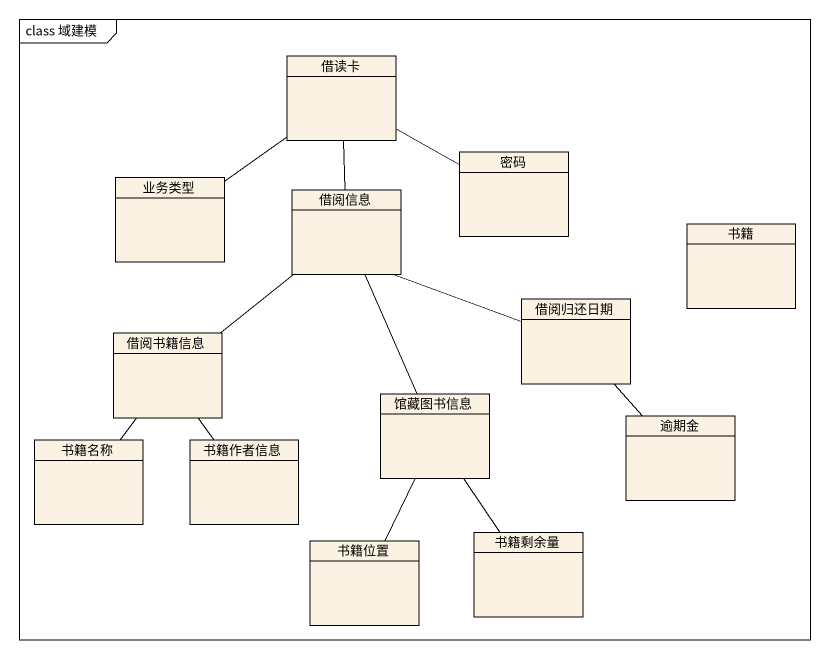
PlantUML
@startuml
mainframe class 域建模
hide circle
hide empty members
class 借读卡
class 密码
class 业务类型
class 借阅信息
class 书籍
class 借阅书籍信息
class 借阅归还日期
class 书籍名称
class 书籍作者信息
class 馆藏图书信息
class 逾期金
class 书籍位置
class 书籍剩余量
借读卡 -right- 密码
借读卡 -- 业务类型
借读卡 -- 借阅信息
借阅信息 -- 借阅书籍信息
借阅信息 -right- 借阅归还日期
借阅信息 -- 馆藏图书信息
借阅书籍信息 -- 书籍名称
借阅书籍信息 -- 书籍作者信息
借阅归还日期 -- 逾期金
馆藏图书信息 -- 书籍位置
馆藏图书信息 -- 书籍剩余量
@enduml
